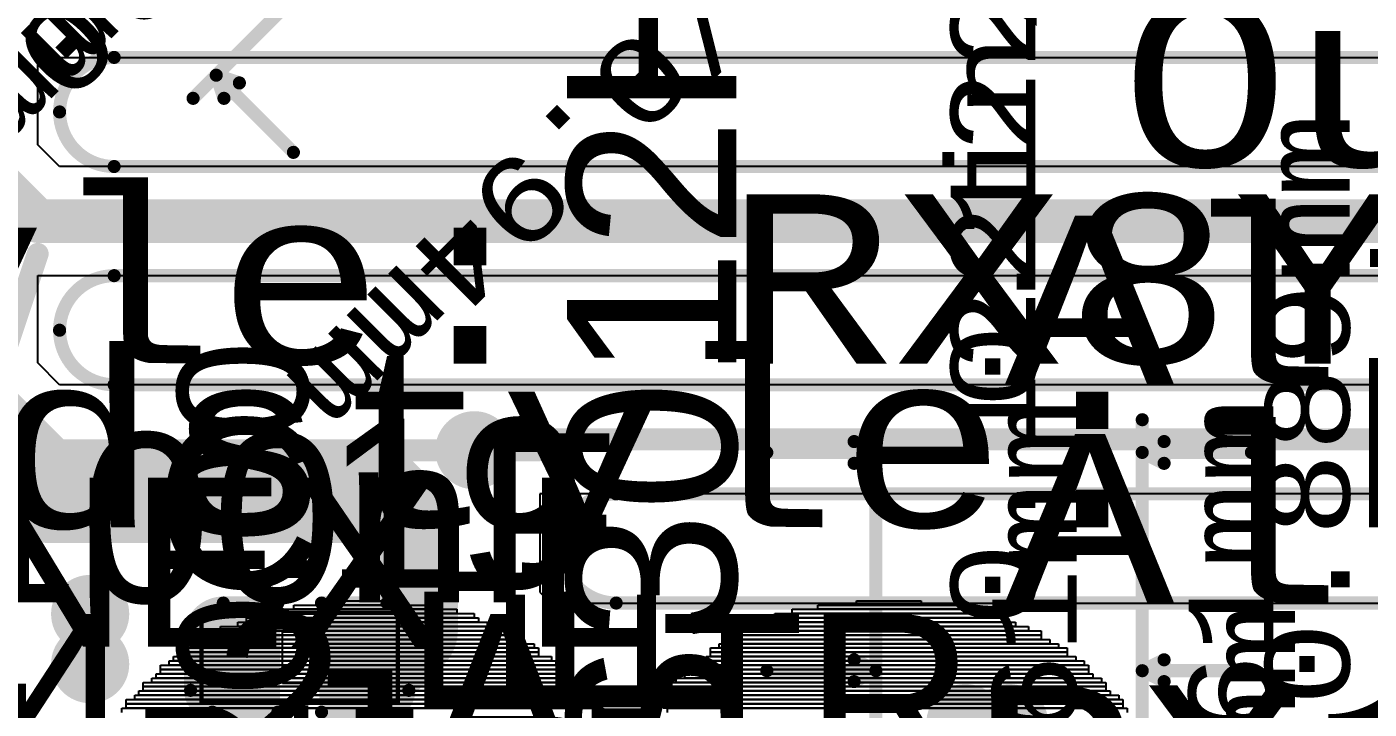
# Model space of a CAD drawing. Header units: inches. Extents: x -2.12 to 4.45, y -3.15 to 1.57.
# Drawn here: x 1.103 to 1.718, y -1.074 to -0.762 of the extents above; entities that cross this region are included whole.
import ezdxf

# ---------------------------------------------------------------- set-up
doc = ezdxf.new("R2010")
doc.units = ezdxf.units.IN
doc.header["$MEASUREMENT"] = 0
for name, color, linetype in [('Bottom', 5, 'Continuous'), ('Bottom Solder', 6, 'Continuous'), ('bPlace', 56, 'Continuous'), ('Document', 56, 'Continuous'), ('Measures', 56, 'Continuous'), ('Route Tool Path', 216, 'Continuous'), ('Top', 1, 'Continuous'), ('Top Glue Points', 56, 'Continuous'), ('Top Overlay', 2, 'Continuous'), ('Top Paste', 8, 'Continuous'), ('Top Solder', 216, 'Continuous'), ('Top Value', 56, 'Continuous'), ('tPlace', 56, 'Continuous'), ('Via Holes', 16, 'Continuous')]:
    doc.layers.add(name, color=color, linetype=linetype)
doc.styles.add('Arial', font='', dxfattribs={"height": 0.2})
doc.styles.add('Courier New', font='', dxfattribs={"height": 0.2})
doc.styles.get('Arial').set_extended_font_data('Arial')
doc.styles.get('Courier New').set_extended_font_data('Courier New')

# ---------------------------------------------------------------- blocks, each defined once
blk = doc.blocks.new('SOD_123_ONS_L_6')
at = {"layer": 'Measures', "style": 'Courier New'}
blk.add_text('0.152in/3.861mm', height=0.03875, dxfattribs=at).set_placement((-0.159, 0.184))
blk = doc.blocks.new('SOD_123_ONS_L_7')
at = {"layer": 'Measures', "style": 'Courier New'}
for s, p in [('0.152in/3.861mm', (-0.159, 0.184)), ('0.02in/0.508mm', (-0.214, 0.084))]:
    blk.add_text(s, height=0.03875, dxfattribs=at).set_placement(p)
blk = doc.blocks.new('SMD3225_3_2X2_5X0_7_MTC_L_43')
at = {"layer": 'Measures', "const_width": 0.006}
for points in [[(0.351, 0.065), (0.351, 0.115)], [(0.356, 0.075), (0.346, 0.075)], [(0.351, 0.065), (0.346, 0.075)], [(0.351, 0.065), (0.356, 0.075)], [(0.351, 0.065), (0.051, 0.065)], [(0.366, 0.065), (0.351, 0.065)]]:
    blk.add_lwpolyline(points, dxfattribs=at)
at = {"layer": 'Measures', "const_width": 0.003}
for points in [[(0.3495, 0.115, 1), (0.3525, 0.115, 1)], [(0.3445, 0.075, 1), (0.3475, 0.075, 1)], [(0.3445, 0.075, 1), (0.3475, 0.075, 1)], [(0.3545, 0.075, 1), (0.3575, 0.075, 1)], [(0.3545, 0.075, 1), (0.3575, 0.075, 1)], [(0.3495, 0.065, 1), (0.3525, 0.065, 1)], [(0.3495, 0.065, 1), (0.3525, 0.065, 1)], [(0.3495, 0.065, 1), (0.3525, 0.065, 1)], [(0.3495, 0.065, 1), (0.3525, 0.065, 1)], [(0.3495, 0.065, 1), (0.3525, 0.065, 1)], [(0.3645, 0.065, 1), (0.3675, 0.065, 1)]]:
    blk.add_lwpolyline(points, format="xyb", close=True, dxfattribs=at)
at = {"layer": 'Measures', "style": 'Courier New'}
for s, height, p in [('0.037in/0.94mm', 0.03875, (-0.115, 0.185)), ('0in/0mm', 0.03875, (0.171, -0.012)), ('0.13in/3.302mm', 0.03875, (0.371, -0.012)), ('Inner Pad Padstyle: RX47Y-4D0T', 0.0775, (-0.666, -0.315)), ('Outer Pad Padstyle: RX47Y59D0T', 0.0775, (-0.659, -0.415)), ('Alternate 1 Padstyle: OX60Y90D30P', 0.0775, (-0.712, -0.515)), ('Alternate 2 Padstyle: OX90Y60D30P', 0.0775, (-0.712, -0.615))]:
    blk.add_text(s, height=height, dxfattribs=at).set_placement(p)
blk = doc.blocks.new('CONN_QTH_030_02_L_D_A_K_FR_S00_72')
at = {"layer": 'Measures', "style": 'Courier New'}
for s, p in [('Default Padstyle: RX8Y72D0T', (-0.576, -0.832)), ('Mounting Hole Padstyle: EX60Y60D40P', (-0.757, -0.907)), ('1st Center Padstyle: RX185Y25D0T', (-0.697, -1.057))]:
    blk.add_text(s, height=0.0775, dxfattribs=at).set_placement(p)
blk = doc.blocks.new('IND_VLS3012HBX_3R3M_TDK_L_94')
at = {"layer": 'Measures', "const_width": 0.006}
for points in [[(0.124, 0.111), (0.124, 0.061)], [(0.224, 0.111), (0.224, 0.061)], [(0.119, 0.071), (0.129, 0.071)], [(0.119, 0.071), (0.124, 0.061)], [(0.129, 0.071), (0.124, 0.061)], [(0.219, 0.071), (0.229, 0.071)], [(0.219, 0.071), (0.224, 0.061)], [(0.229, 0.071), (0.224, 0.061)], [(0.074, 0.061), (0.124, 0.061)], [(0.124, 0.061), (0.224, 0.061)], [(0.224, 0.061), (0.239, 0.061)], [(0.074, -0.061), (0.124, -0.061)], [(0.124, -0.061), (0.119, -0.071)], [(0.124, -0.061), (0.224, -0.061)], [(0.124, -0.061), (0.129, -0.071)], [(0.124, -0.061), (0.124, -0.111)], [(0.224, -0.061), (0.219, -0.071)], [(0.224, -0.061), (0.229, -0.071)], [(0.224, -0.061), (0.224, -0.111)], [(0.224, -0.061), (0.239, -0.061)], [(0.119, -0.071), (0.129, -0.071)], [(0.219, -0.071), (0.229, -0.071)]]:
    blk.add_lwpolyline(points, dxfattribs=at)
at = {"layer": 'Measures', "const_width": 0.003}
for points in [[(0.1225, 0.111, 1), (0.1255, 0.111, 1)], [(0.2225, 0.111, 1), (0.2255, 0.111, 1)], [(0.1175, 0.071, 1), (0.1205, 0.071, 1)], [(0.1175, 0.071, 1), (0.1205, 0.071, 1)], [(0.1275, 0.071, 1), (0.1305, 0.071, 1)], [(0.1275, 0.071, 1), (0.1305, 0.071, 1)], [(0.2175, 0.071, 1), (0.2205, 0.071, 1)], [(0.2175, 0.071, 1), (0.2205, 0.071, 1)], [(0.2275, 0.071, 1), (0.2305, 0.071, 1)], [(0.2275, 0.071, 1), (0.2305, 0.071, 1)], [(0.1225, 0.061, 1), (0.1255, 0.061, 1)], [(0.1225, 0.061, 1), (0.1255, 0.061, 1)], [(0.1225, 0.061, 1), (0.1255, 0.061, 1)], [(0.1225, 0.061, 1), (0.1255, 0.061, 1)], [(0.1225, 0.061, 1), (0.1255, 0.061, 1)], [(0.2225, 0.061, 1), (0.2255, 0.061, 1)], [(0.2225, 0.061, 1), (0.2255, 0.061, 1)], [(0.2225, 0.061, 1), (0.2255, 0.061, 1)], [(0.2225, 0.061, 1), (0.2255, 0.061, 1)], [(0.2225, 0.061, 1), (0.2255, 0.061, 1)], [(0.2375, 0.061, 1), (0.2405, 0.061, 1)], [(0.1225, -0.061, 1), (0.1255, -0.061, 1)], [(0.1225, -0.061, 1), (0.1255, -0.061, 1)], [(0.1225, -0.061, 1), (0.1255, -0.061, 1)], [(0.1225, -0.061, 1), (0.1255, -0.061, 1)], [(0.1225, -0.061, 1), (0.1255, -0.061, 1)], [(0.2225, -0.061, 1), (0.2255, -0.061, 1)], [(0.2225, -0.061, 1), (0.2255, -0.061, 1)], [(0.2225, -0.061, 1), (0.2255, -0.061, 1)], [(0.2225, -0.061, 1), (0.2255, -0.061, 1)], [(0.2225, -0.061, 1), (0.2255, -0.061, 1)], [(0.2375, -0.061, 1), (0.2405, -0.061, 1)], [(0.1175, -0.071, 1), (0.1205, -0.071, 1)], [(0.1175, -0.071, 1), (0.1205, -0.071, 1)], [(0.1275, -0.071, 1), (0.1305, -0.071, 1)], [(0.1275, -0.071, 1), (0.1305, -0.071, 1)], [(0.2175, -0.071, 1), (0.2205, -0.071, 1)], [(0.2175, -0.071, 1), (0.2205, -0.071, 1)], [(0.2275, -0.071, 1), (0.2305, -0.071, 1)], [(0.2275, -0.071, 1), (0.2305, -0.071, 1)], [(0.1225, -0.111, 1), (0.1255, -0.111, 1)], [(0.2225, -0.111, 1), (0.2255, -0.111, 1)]]:
    blk.add_lwpolyline(points, format="xyb", close=True, dxfattribs=at)
at = {"layer": 'Measures', "style": 'Courier New'}
for s, p in [('0.122in/3.099mm', (0.144, -0.012)), ('0.122in/3.099mm', (0.244, -0.012)), ('0.035in/0.889mm', (-0.203, -0.156))]:
    blk.add_text(s, height=0.03875, dxfattribs=at).set_placement(p)
blk = doc.blocks.new('C0603_98')
at = {"layer": 'Top'}
for points in [[(-0.043, 0.0197), (-0.013, 0.0197), (-0.013, -0.0197), (-0.043, -0.0197)], [(0.013, 0.0197), (0.043, 0.0197), (0.043, -0.0197), (0.013, -0.0197)]]:
    blk.add_hatch(color=1, dxfattribs=at).paths.add_polyline_path(points)
at = {"layer": 'Top Paste'}
for points in [[(-0.043, 0.0197), (-0.013, 0.0197), (-0.013, -0.0197), (-0.043, -0.0197)], [(0.013, 0.0197), (0.043, 0.0197), (0.043, -0.0197), (0.013, -0.0197)]]:
    blk.add_hatch(color=8, dxfattribs=at).paths.add_polyline_path(points)
at = {"layer": 'Top Solder'}
for points in [[(-0.047, 0.0237), (-0.009, 0.0237), (-0.009, -0.0237), (-0.047, -0.0237)], [(0.009, 0.0237), (0.047, 0.0237), (0.047, -0.0237), (0.009, -0.0237)]]:
    blk.add_hatch(color=216, dxfattribs=at).paths.add_polyline_path(points)
at = {"layer": 'Top', "const_width": 0.002}
for points in [[(-0.04496, 0.02056), (-0.04496, -0.02056)], [(0.04496, 0.02056), (-0.04496, 0.02056)], [(0.04496, 0.02056), (0.04496, -0.02056)], [(0.04496, -0.02056), (-0.04496, -0.02056)]]:
    blk.add_lwpolyline(points, dxfattribs=at)
at = {"layer": 'Top', "const_width": 0.001}
for points in [[(-0.04546, 0.02056, 1), (-0.04446, 0.02056, 1)], [(-0.04546, 0.02056, 1), (-0.04446, 0.02056, 1)], [(0.04446, 0.02056, 1), (0.04546, 0.02056, 1)], [(0.04446, 0.02056, 1), (0.04546, 0.02056, 1)], [(-0.04546, -0.02056, 1), (-0.04446, -0.02056, 1)], [(-0.04546, -0.02056, 1), (-0.04446, -0.02056, 1)], [(0.04446, -0.02056, 1), (0.04546, -0.02056, 1)], [(0.04446, -0.02056, 1), (0.04546, -0.02056, 1)]]:
    blk.add_lwpolyline(points, format="xyb", close=True, dxfattribs=at)
at = {"layer": 'Top Glue Points'}
for p, q in [((-0.00787, -0.01181), (-0.00787, 0.01181)), ((-0.00787, 0.01181), (0.00787, 0.01181)), ((0.00787, 0.01181), (0.00787, -0.01181)), ((0.00787, -0.01181), (-0.00787, -0.01181))]:
    blk.add_line(p, q, dxfattribs=at)
at = {"layer": 'tPlace', "const_width": 0.006}
for points in [[(-0.05, 0.015, -0.414214), (-0.04, 0.025)], [(0.04, 0.025, -0.414214), (0.05, 0.015)], [(-0.04, -0.025, -0.414214), (-0.05, -0.015)], [(0.05, -0.01, -0.414214), (0.035, -0.025)]]:
    blk.add_lwpolyline(points, format="xyb", dxfattribs=at)
for points in [[(-0.01, 0.025), (-0.04, 0.025)], [(0.04, 0.025), (0.01, 0.025)], [(-0.05, 0.015), (-0.05, -0.015)], [(0.05, 0.015), (0.05, -0.01)], [(-0.01, -0.025), (-0.04, -0.025)], [(0.035, -0.025), (0.01, -0.025)]]:
    blk.add_lwpolyline(points, dxfattribs=at)
at = {"layer": 'tPlace', "const_width": 0.003}
for points in [[(-0.0415, 0.025, 1), (-0.0385, 0.025, 1)], [(-0.0415, 0.025, 1), (-0.0385, 0.025, 1)], [(-0.0115, 0.025, 1), (-0.0085, 0.025, 1)], [(0.0085, 0.025, 1), (0.0115, 0.025, 1)], [(0.0385, 0.025, 1), (0.0415, 0.025, 1)], [(0.0385, 0.025, 1), (0.0415, 0.025, 1)], [(-0.0515, 0.015, 1), (-0.0485, 0.015, 1)], [(-0.0515, 0.015, 1), (-0.0485, 0.015, 1)], [(0.0485, 0.015, 1), (0.0515, 0.015, 1)], [(0.0485, 0.015, 1), (0.0515, 0.015, 1)], [(-0.0515, -0.015, 1), (-0.0485, -0.015, 1)], [(-0.0515, -0.015, 1), (-0.0485, -0.015, 1)], [(0.0485, -0.01, 1), (0.0515, -0.01, 1)], [(0.0485, -0.01, 1), (0.0515, -0.01, 1)], [(-0.0415, -0.025, 1), (-0.0385, -0.025, 1)], [(-0.0415, -0.025, 1), (-0.0385, -0.025, 1)], [(-0.0115, -0.025, 1), (-0.0085, -0.025, 1)], [(0.0085, -0.025, 1), (0.0115, -0.025, 1)], [(0.0335, -0.025, 1), (0.0365, -0.025, 1)], [(0.0335, -0.025, 1), (0.0365, -0.025, 1)]]:
    blk.add_lwpolyline(points, format="xyb", close=True, dxfattribs=at)
blk = doc.blocks.new('SMD3225_3_2X2_5X0_7_MTC_L_110')
at = {"layer": 'Measures', "style": 'Courier New'}
for s, p in [('Outer Pad Padstyle: RX47Y59D0T', (-0.659, -0.415)), ('Alternate 1 Padstyle: OX60Y90D30P', (-0.712, -0.515)), ('Alternate 2 Padstyle: OX90Y60D30P', (-0.712, -0.615))]:
    blk.add_text(s, height=0.0775, dxfattribs=at).set_placement(p)

msp = doc.modelspace()

# ---------------------------------------------------------------- hatches: boundary and pattern name
at = {"layer": 'Bottom'}
h = msp.add_hatch(color=5, dxfattribs=at)
edge = h.paths.add_edge_path()
edge.add_arc((1.3078, -0.95561), 0.013905, 0, 360)
h = msp.add_hatch(color=5, dxfattribs=at)
edge = h.paths.add_edge_path()
edge.add_arc((1.1318, -1.03061), 0.013905, 0, 360)
h = msp.add_hatch(color=5, dxfattribs=at)
edge = h.paths.add_edge_path()
edge.add_arc((1.1318, -1.05361), 0.013905, 0, 360)
h = msp.add_hatch(color=5, dxfattribs=at)
edge = h.paths.add_edge_path()
edge.add_arc((1.5328, -1.08061), 0.013905, 0, 360)
h = msp.add_hatch(color=5, dxfattribs=at)
edge = h.paths.add_edge_path()
edge.add_arc((1.5528, -1.08061), 0.013905, 0, 360)
at = {"layer": 'Bottom Solder'}
h = msp.add_hatch(color=6, dxfattribs=at)
edge = h.paths.add_edge_path()
edge.add_arc((1.3078, -0.95561), 0.017905, 0, 360)
h = msp.add_hatch(color=6, dxfattribs=at)
edge = h.paths.add_edge_path()
edge.add_arc((1.1318, -1.03061), 0.017905, 0, 360)
h = msp.add_hatch(color=6, dxfattribs=at)
edge = h.paths.add_edge_path()
edge.add_arc((1.1318, -1.05361), 0.017905, 0, 360)
h = msp.add_hatch(color=6, dxfattribs=at)
edge = h.paths.add_edge_path()
edge.add_arc((1.5328, -1.08061), 0.017905, 0, 360)
h = msp.add_hatch(color=6, dxfattribs=at)
edge = h.paths.add_edge_path()
edge.add_arc((1.5528, -1.08061), 0.017905, 0, 360)
at = {"layer": 'Top'}
h = msp.add_hatch(color=1, dxfattribs=at)
edge = h.paths.add_edge_path()
edge.add_arc((1.3078, -0.95561), 0.013905, 0, 360)
h = msp.add_hatch(color=1, dxfattribs=at)
edge = h.paths.add_edge_path()
edge.add_arc((1.1318, -1.03061), 0.013905, 0, 360)
h = msp.add_hatch(color=1, dxfattribs=at)
edge = h.paths.add_edge_path()
edge.add_arc((1.1318, -1.05361), 0.013905, 0, 360)
h = msp.add_hatch(color=1, dxfattribs=at)
edge = h.paths.add_edge_path()
edge.add_arc((1.5328, -1.08061), 0.013905, 0, 360)
h = msp.add_hatch(color=1, dxfattribs=at)
edge = h.paths.add_edge_path()
edge.add_arc((1.5528, -1.08061), 0.013905, 0, 360)
at = {"layer": 'Top Solder'}
h = msp.add_hatch(color=216, dxfattribs=at)
edge = h.paths.add_edge_path()
edge.add_arc((1.3078, -0.95561), 0.017905, 0, 360)
h = msp.add_hatch(color=216, dxfattribs=at)
edge = h.paths.add_edge_path()
edge.add_arc((1.1318, -1.03061), 0.017905, 0, 360)
h = msp.add_hatch(color=216, dxfattribs=at)
edge = h.paths.add_edge_path()
edge.add_arc((1.1318, -1.05361), 0.017905, 0, 360)
h = msp.add_hatch(color=216, dxfattribs=at)
edge = h.paths.add_edge_path()
edge.add_arc((1.5328, -1.08061), 0.017905, 0, 360)
h = msp.add_hatch(color=216, dxfattribs=at)
edge = h.paths.add_edge_path()
edge.add_arc((1.5528, -1.08061), 0.017905, 0, 360)
at = {"layer": 'Via Holes'}
h = msp.add_hatch(color=7, dxfattribs=at)
edge = h.paths.add_edge_path()
edge.add_arc((1.3078, -0.95561), 0.005905, 0, 360)
h = msp.add_hatch(color=7, dxfattribs=at)
edge = h.paths.add_edge_path()
edge.add_arc((1.1318, -1.03061), 0.005905, 0, 360)
h = msp.add_hatch(color=7, dxfattribs=at)
edge = h.paths.add_edge_path()
edge.add_arc((1.1318, -1.05361), 0.005905, 0, 360)

# ---------------------------------------------------------------- linework, layer by layer
at = {"layer": 'Bottom', "const_width": 0.01}
for points in [[(1.0578, -1.00061), (1.1028, -0.95561)], [(1.1028, -0.95561), (1.3078, -0.95561)]]:
    msp.add_lwpolyline(points, dxfattribs=at)
at = {"layer": 'Bottom', "const_width": 0.005}
for points in [[(1.1003, -0.95561, 1), (1.1053, -0.95561, 1)], [(1.1003, -0.95561, 1), (1.1053, -0.95561, 1)], [(1.3053, -0.95561, 1), (1.3103, -0.95561, 1)]]:
    msp.add_lwpolyline(points, format="xyb", close=True, dxfattribs=at)
at = {"layer": 'bPlace'}
for p, q in [((1.22504, -1.02848), (1.22504, -1.02652)), ((1.22504, -1.02652), (1.28804, -1.02652)), ((1.2467, -1.02652), (1.2467, -1.02455)), ((1.2467, -1.02455), (1.26638, -1.02455)), ((1.26638, -1.02652), (1.2467, -1.02652)), ((1.26638, -1.02455), (1.26638, -1.02652)), ((1.28804, -1.02652), (1.28804, -1.02848)), ((1.4652, -1.02848), (1.4652, -1.02652)), ((1.4652, -1.02652), (1.53016, -1.02652)), ((1.48292, -1.02652), (1.48292, -1.02455)), ((1.48292, -1.02455), (1.51245, -1.02455)), ((1.51245, -1.02652), (1.48292, -1.02652)), ((1.51245, -1.02455), (1.51245, -1.02652)), ((1.53016, -1.02652), (1.53016, -1.02848)), ((1.20339, -1.03439), (1.20339, -1.03242)), ((1.20339, -1.03242), (1.30969, -1.03242)), ((1.20536, -1.03242), (1.20536, -1.03045)), ((1.20536, -1.03045), (1.30772, -1.03045)), ((1.30772, -1.03242), (1.20536, -1.03242)), ((1.21126, -1.03045), (1.21126, -1.02848)), ((1.21126, -1.02848), (1.29985, -1.02848)), ((1.29985, -1.03045), (1.21126, -1.03045)), ((1.28804, -1.02848), (1.22504, -1.02848)), ((1.29985, -1.02848), (1.29985, -1.03045)), ((1.30772, -1.03045), (1.30772, -1.03242)), ((1.30969, -1.03242), (1.30969, -1.03439)), ((1.44552, -1.03242), (1.44552, -1.03045)), ((1.44552, -1.03045), (1.54985, -1.03045)), ((1.54985, -1.03242), (1.44552, -1.03242)), ((1.44552, -1.03439), (1.44552, -1.03242)), ((1.44552, -1.03242), (1.54985, -1.03242)), ((1.45339, -1.03045), (1.45339, -1.02848)), ((1.45339, -1.02848), (1.54197, -1.02848)), ((1.54197, -1.03045), (1.45339, -1.03045)), ((1.53016, -1.02848), (1.4652, -1.02848)), ((1.54197, -1.02848), (1.54197, -1.03045)), ((1.54985, -1.03045), (1.54985, -1.03242)), ((1.54985, -1.03242), (1.54985, -1.03439)), ((1.18764, -1.04029), (1.18764, -1.03833)), ((1.18764, -1.03833), (1.32544, -1.03833)), ((1.19158, -1.03833), (1.19158, -1.03636)), ((1.19158, -1.03636), (1.3215, -1.03636)), ((1.3215, -1.03833), (1.19158, -1.03833)), ((1.19945, -1.03636), (1.19945, -1.03439)), ((1.19945, -1.03439), (1.31363, -1.03439)), ((1.31363, -1.03636), (1.19945, -1.03636)), ((1.30969, -1.03439), (1.20339, -1.03439)), ((1.31363, -1.03439), (1.31363, -1.03636)), ((1.3215, -1.03636), (1.3215, -1.03833)), ((1.32544, -1.03833), (1.32544, -1.04029)), ((1.42977, -1.04029), (1.42977, -1.03833)), ((1.42977, -1.03833), (1.56756, -1.03833)), ((1.43371, -1.03833), (1.43371, -1.03636)), ((1.43371, -1.03636), (1.56166, -1.03636)), ((1.56166, -1.03833), (1.43371, -1.03833)), ((1.43961, -1.03636), (1.43961, -1.03439)), ((1.43961, -1.03439), (1.55575, -1.03439)), ((1.55575, -1.03636), (1.43961, -1.03636)), ((1.54985, -1.03439), (1.44552, -1.03439)), ((1.55575, -1.03439), (1.55575, -1.03636)), ((1.56166, -1.03636), (1.56166, -1.03833)), ((1.56756, -1.03833), (1.56756, -1.04029)), ((1.1778, -1.0462), (1.1778, -1.04423)), ((1.1778, -1.04423), (1.33528, -1.04423)), ((1.18371, -1.04423), (1.18371, -1.04226)), ((1.18371, -1.04226), (1.32937, -1.04226)), ((1.32937, -1.04423), (1.18371, -1.04423)), ((1.18567, -1.04226), (1.18567, -1.04029)), ((1.18567, -1.04029), (1.32741, -1.04029)), ((1.32741, -1.04226), (1.18567, -1.04226)), ((1.32544, -1.04029), (1.18764, -1.04029)), ((1.32741, -1.04029), (1.32741, -1.04226)), ((1.32937, -1.04226), (1.32937, -1.04423)), ((1.33528, -1.04423), (1.33528, -1.0462)), ((1.41993, -1.0462), (1.41993, -1.04423)), ((1.41993, -1.04423), (1.57544, -1.04423)), ((1.42386, -1.04423), (1.42386, -1.04226)), ((1.42386, -1.04226), (1.5715, -1.04226)), ((1.5715, -1.04423), (1.42386, -1.04423)), ((1.4278, -1.04226), (1.4278, -1.04029)), ((1.4278, -1.04029), (1.56756, -1.04029)), ((1.56756, -1.04226), (1.4278, -1.04226)), ((1.56756, -1.04029), (1.42977, -1.04029)), ((1.56756, -1.04029), (1.56756, -1.04226)), ((1.5715, -1.04226), (1.5715, -1.04423)), ((1.57544, -1.04423), (1.57544, -1.0462)), ((1.16993, -1.05211), (1.16993, -1.05014)), ((1.16993, -1.05014), (1.34315, -1.05014)), ((1.17583, -1.04817), (1.17583, -1.0462)), ((1.17583, -1.0462), (1.33725, -1.0462)), ((1.33725, -1.04817), (1.17583, -1.04817)), ((1.17583, -1.05014), (1.17583, -1.04817)), ((1.17583, -1.04817), (1.33725, -1.04817)), ((1.33725, -1.05014), (1.17583, -1.05014)), ((1.33528, -1.0462), (1.1778, -1.0462)), ((1.33725, -1.0462), (1.33725, -1.04817)), ((1.33725, -1.04817), (1.33725, -1.05014)), ((1.34315, -1.05014), (1.34315, -1.05211)), ((1.41402, -1.05211), (1.41402, -1.05014)), ((1.41402, -1.05014), (1.58331, -1.05014)), ((1.41599, -1.04817), (1.41599, -1.0462)), ((1.41599, -1.0462), (1.57937, -1.0462)), ((1.57937, -1.04817), (1.41599, -1.04817)), ((1.41599, -1.05014), (1.41599, -1.04817)), ((1.41599, -1.04817), (1.57937, -1.04817)), ((1.57937, -1.05014), (1.41599, -1.05014)), ((1.57544, -1.0462), (1.41993, -1.0462)), ((1.57937, -1.0462), (1.57937, -1.04817)), ((1.57937, -1.04817), (1.57937, -1.05014)), ((1.58331, -1.05014), (1.58331, -1.05211)), ((1.16402, -1.05604), (1.16402, -1.05407)), ((1.16402, -1.05407), (1.34709, -1.05407)), ((1.34709, -1.05604), (1.16402, -1.05604)), ((1.16402, -1.05801), (1.16402, -1.05604)), ((1.16402, -1.05604), (1.34709, -1.05604)), ((1.16796, -1.05407), (1.16796, -1.05211)), ((1.16796, -1.05211), (1.34512, -1.05211)), ((1.34512, -1.05407), (1.16796, -1.05407)), ((1.34315, -1.05211), (1.16993, -1.05211)), ((1.34512, -1.05211), (1.34512, -1.05407)), ((1.34709, -1.05407), (1.34709, -1.05604)), ((1.34709, -1.05604), (1.34709, -1.05801)), ((1.40615, -1.05604), (1.40615, -1.05407)), ((1.40615, -1.05407), (1.58922, -1.05407)), ((1.58922, -1.05604), (1.40615, -1.05604)), ((1.40615, -1.05801), (1.40615, -1.05604)), ((1.40615, -1.05604), (1.58922, -1.05604)), ((1.40812, -1.05407), (1.40812, -1.05211)), ((1.40812, -1.05211), (1.58725, -1.05211)), ((1.58725, -1.05407), (1.40812, -1.05407)), ((1.58331, -1.05211), (1.41402, -1.05211)), ((1.58725, -1.05211), (1.58725, -1.05407)), ((1.58922, -1.05407), (1.58922, -1.05604)), ((1.58922, -1.05604), (1.58922, -1.05801)), ((1.15615, -1.06392), (1.15615, -1.06195)), ((1.15615, -1.06195), (1.35497, -1.06195)), ((1.16008, -1.06195), (1.16008, -1.05998)), ((1.16008, -1.05998), (1.353, -1.05998)), ((1.353, -1.06195), (1.16008, -1.06195)), ((1.16205, -1.05998), (1.16205, -1.05801)), ((1.16205, -1.05801), (1.35103, -1.05801)), ((1.35103, -1.05998), (1.16205, -1.05998)), ((1.34709, -1.05801), (1.16402, -1.05801)), ((1.35103, -1.05801), (1.35103, -1.05998)), ((1.353, -1.05998), (1.353, -1.06195)), ((1.35497, -1.06195), (1.35497, -1.06392)), ((1.39827, -1.06392), (1.39827, -1.06195)), ((1.39827, -1.06195), (1.59709, -1.06195)), ((1.40024, -1.06195), (1.40024, -1.05998)), ((1.40024, -1.05998), (1.59512, -1.05998)), ((1.59512, -1.06195), (1.40024, -1.06195)), ((1.40418, -1.05998), (1.40418, -1.05801)), ((1.40418, -1.05801), (1.59119, -1.05801)), ((1.59119, -1.05998), (1.40418, -1.05998)), ((1.58922, -1.05801), (1.40615, -1.05801)), ((1.59119, -1.05801), (1.59119, -1.05998)), ((1.59512, -1.05998), (1.59512, -1.06195)), ((1.59709, -1.06195), (1.59709, -1.06392)), ((1.14827, -1.07179), (1.14827, -1.06982)), ((1.14827, -1.06982), (1.36284, -1.06982)), ((1.15221, -1.06982), (1.15221, -1.06785)), ((1.15221, -1.06785), (1.36087, -1.06785)), ((1.36087, -1.06982), (1.15221, -1.06982)), ((1.15418, -1.06785), (1.15418, -1.06589)), ((1.15418, -1.06589), (1.3589, -1.06589)), ((1.3589, -1.06785), (1.15418, -1.06785)), ((1.35497, -1.06392), (1.15615, -1.06392)), ((1.15615, -1.06589), (1.15615, -1.06392)), ((1.15615, -1.06392), (1.35497, -1.06392)), ((1.35497, -1.06589), (1.15615, -1.06589)), ((1.35497, -1.06392), (1.35497, -1.06589)), ((1.3589, -1.06589), (1.3589, -1.06785)), ((1.36087, -1.06785), (1.36087, -1.06982)), ((1.36284, -1.06982), (1.36284, -1.07179)), ((1.39434, -1.06982), (1.39434, -1.06785)), ((1.39434, -1.06785), (1.603, -1.06785)), ((1.603, -1.06982), (1.39434, -1.06982)), ((1.39434, -1.07179), (1.39434, -1.06982)), ((1.39434, -1.06982), (1.60497, -1.06982)), ((1.59709, -1.06392), (1.39827, -1.06392)), ((1.39827, -1.06589), (1.39827, -1.06392)), ((1.39827, -1.06392), (1.59709, -1.06392)), ((1.59709, -1.06589), (1.39827, -1.06589)), ((1.39827, -1.06785), (1.39827, -1.06589)), ((1.39827, -1.06589), (1.59906, -1.06589)), ((1.59906, -1.06785), (1.39827, -1.06785)), ((1.59709, -1.06392), (1.59709, -1.06589)), ((1.59906, -1.06589), (1.59906, -1.06785)), ((1.603, -1.06785), (1.603, -1.06982)), ((1.60497, -1.06982), (1.60497, -1.07179)), ((1.1463, -1.07573), (1.1463, -1.07376)), ((1.1463, -1.07376), (1.36678, -1.07376)), ((1.36284, -1.07179), (1.14827, -1.07179)), ((1.14827, -1.07376), (1.14827, -1.07179)), ((1.14827, -1.07179), (1.36284, -1.07179)), ((1.36284, -1.07376), (1.14827, -1.07376)), ((1.36284, -1.07179), (1.36284, -1.07376)), ((1.36678, -1.07376), (1.36678, -1.07573)), ((1.60497, -1.07179), (1.39434, -1.07179)), ((1.39434, -1.07376), (1.39434, -1.07179)), ((1.39434, -1.07179), (1.60497, -1.07179)), ((1.60497, -1.07376), (1.39434, -1.07376)), ((1.3963, -1.07573), (1.3963, -1.07376)), ((1.3963, -1.07376), (1.60693, -1.07376)), ((1.60497, -1.07179), (1.60497, -1.07376)), ((1.60693, -1.07376), (1.60693, -1.07573))]:
    msp.add_line(p, q, dxfattribs=at)
at = {"layer": 'Document', "const_width": 0.01}
for points in [[(1.0878, -0.92561), (1.1078, -0.86561)], [(1.0878, -1.04561), (1.1078, -1.10561)]]:
    msp.add_lwpolyline(points, dxfattribs=at)
at = {"layer": 'Document', "const_width": 0.005}
msp.add_lwpolyline([(1.1053, -0.86561, 1), (1.1103, -0.86561, 1)], format="xyb", close=True, dxfattribs=at)
at = {"layer": 'Route Tool Path', "const_width": 0.006}
for points in [[(1.1178, -0.80061, -0.4142136), (1.1428, -0.77561)], [(1.1428, -0.82561, -0.4142136), (1.1178, -0.80061)], [(1.1178, -0.90061, -0.4142136), (1.1428, -0.87561)], [(1.1428, -0.92561, -0.4142136), (1.1178, -0.90061)], [(1.3478, -1.00061, -0.4142136), (1.3728, -0.97561)], [(1.3728, -1.02561, -0.4142136), (1.3478, -1.00061)]]:
    msp.add_lwpolyline(points, format="xyb", dxfattribs=at)
for points in [[(1.1428, -0.77561), (2.1428, -0.77561)], [(1.1428, -0.82561), (2.1428, -0.82561)], [(1.1428, -0.87561), (2.1428, -0.87561)], [(1.1428, -0.92561), (2.1428, -0.92561)], [(1.3728, -0.97561), (2.1428, -0.97561)], [(1.3728, -1.02561), (2.1428, -1.02561)]]:
    msp.add_lwpolyline(points, dxfattribs=at)
at = {"layer": 'Route Tool Path', "const_width": 0.003}
for points in [[(1.1413, -0.77561, 1), (1.1443, -0.77561, 1)], [(1.1413, -0.77561, 1), (1.1443, -0.77561, 1)], [(1.1163, -0.80061, 1), (1.1193, -0.80061, 1)], [(1.1163, -0.80061, 1), (1.1193, -0.80061, 1)], [(1.1413, -0.82561, 1), (1.1443, -0.82561, 1)], [(1.1413, -0.82561, 1), (1.1443, -0.82561, 1)], [(1.1413, -0.87561, 1), (1.1443, -0.87561, 1)], [(1.1413, -0.87561, 1), (1.1443, -0.87561, 1)], [(1.1163, -0.90061, 1), (1.1193, -0.90061, 1)], [(1.1163, -0.90061, 1), (1.1193, -0.90061, 1)], [(1.1413, -0.92561, 1), (1.1443, -0.92561, 1)], [(1.1413, -0.92561, 1), (1.1443, -0.92561, 1)], [(1.3713, -0.97561, 1), (1.3743, -0.97561, 1)], [(1.3713, -0.97561, 1), (1.3743, -0.97561, 1)], [(1.3463, -1.00061, 1), (1.3493, -1.00061, 1)], [(1.3463, -1.00061, 1), (1.3493, -1.00061, 1)], [(1.3713, -1.02561, 1), (1.3743, -1.02561, 1)], [(1.3713, -1.02561, 1), (1.3743, -1.02561, 1)]]:
    msp.add_lwpolyline(points, format="xyb", close=True, dxfattribs=at)
at = {"layer": 'Top'}
for p, q in [((1.1078, -0.77561), (1.1078, -0.77561)), ((1.1078, -0.77561), (2.1678, -0.77561)), ((1.1078, -0.81561), (1.1078, -0.77561)), ((1.1178, -0.82561), (1.1078, -0.81561)), ((2.1778, -0.82561), (1.1178, -0.82561)), ((1.1078, -0.87561), (1.1078, -0.87561)), ((1.1078, -0.87561), (2.1678, -0.87561)), ((1.1078, -0.91561), (1.1078, -0.87561)), ((1.1178, -0.92561), (1.1078, -0.91561)), ((2.1778, -0.92561), (1.1178, -0.92561)), ((1.3378, -0.97561), (1.3378, -0.97561)), ((1.3378, -0.97561), (1.3378, -1.02061)), ((2.1628, -0.97561), (1.3378, -0.97561)), ((1.3378, -1.02061), (1.3428, -1.02561)), ((1.3428, -1.02561), (2.1628, -1.02561))]:
    msp.add_line(p, q, dxfattribs=at)
for points, const_width in [([(1.0028, -0.74561), (1.1078, -0.85061)], 0.02), ([(1.1078, -0.85061), (2.1728, -0.85061)], 0.02), ([(1.0078, -0.87061), (1.1128, -0.97561)], 0.045), ([(1.3378, -0.95561), (1.3428, -0.95061)], 0.01), ([(1.3428, -0.95061), (2.22455, -0.95061)], 0.01), ([(1.1128, -0.97561), (1.2628, -0.97561)], 0.045), ([(1.2628, -0.97561), (1.2778, -0.99061)], 0.045), ([(1.3078, -0.95561), (1.3378, -0.95561)], 0.01), ([(1.0978, -0.99061), (1.1128, -0.97561)], 0.01), ([(1.2778, -1.03801), (1.2778, -0.99061)], 0.045), ([(1.2665, -1.04931), (1.2778, -1.03801)], 0.045), ([(1.2558, -1.05061), (1.2665, -1.04931)], 0.015)]:
    msp.add_lwpolyline(points, dxfattribs=dict(at, const_width=const_width))
for points, const_width in [([(1.1028, -0.85061, 1), (1.1128, -0.85061, 1)], 0.01), ([(1.1028, -0.85061, 1), (1.1128, -0.85061, 1)], 0.01), ([(1.3403, -0.95061, 1), (1.3453, -0.95061, 1)], 0.005), ([(1.3403, -0.95061, 1), (1.3453, -0.95061, 1)], 0.005), ([(1.10155, -0.97561, 1), (1.12405, -0.97561, 1)], 0.0225), ([(1.10155, -0.97561, 1), (1.12405, -0.97561, 1)], 0.0225), ([(1.25155, -0.97561, 1), (1.27405, -0.97561, 1)], 0.0225), ([(1.25155, -0.97561, 1), (1.27405, -0.97561, 1)], 0.0225), ([(1.3053, -0.95561, 1), (1.3103, -0.95561, 1)], 0.005), ([(1.3353, -0.95561, 1), (1.3403, -0.95561, 1)], 0.005), ([(1.3353, -0.95561, 1), (1.3403, -0.95561, 1)], 0.005), ([(1.1103, -0.97561, 1), (1.1153, -0.97561, 1)], 0.005), ([(1.26655, -0.99061, 1), (1.28905, -0.99061, 1)], 0.0225), ([(1.26655, -0.99061, 1), (1.28905, -0.99061, 1)], 0.0225), ([(1.26655, -1.03801, 1), (1.28905, -1.03801, 1)], 0.0225), ([(1.26655, -1.03801, 1), (1.28905, -1.03801, 1)], 0.0225), ([(1.25525, -1.04931, 1), (1.27775, -1.04931, 1)], 0.0225), ([(1.25205, -1.05061, 1), (1.25955, -1.05061, 1)], 0.0075), ([(1.26275, -1.04931, 1), (1.27025, -1.04931, 1)], 0.0075)]:
    msp.add_lwpolyline(points, format="xyb", close=True, dxfattribs=dict(at, const_width=const_width))

# ---------------------------------------------------------------- block references
for name, p, rotation in [('SMD3225_3_2X2_5X0_7_MTC_L_43', (1.3918, -0.48961), 225), ('IND_VLS3012HBX_3R3M_TDK_L_94', (1.5528, -1.18061), 90), ('SOD_123_ONS_L_7', (1.7678, -1.35561), 90), ('SOD_123_ONS_L_6', (1.8578, -1.35561), 90), ('C0603_98', (1.2278, -1.05061), 180)]:
    msp.add_blockref(name, p, dxfattribs=dict(rotation=rotation))
for name, p in [('CONN_QTH_030_02_L_D_A_K_FR_S00_72', (0.6004, -0.08386)), ('SMD3225_3_2X2_5X0_7_MTC_L_110', (2.2628, -0.41061))]:
    msp.add_blockref(name, p)

# ---------------------------------------------------------------- texts
at = {"layer": 'Document', "style": 'Arial'}
msp.add_text('120.00', height=0.06, rotation=90, dxfattribs=at).set_placement((1.231761, -1.161558))
at = {"layer": 'Top Overlay', "style": 'Arial'}
msp.add_text('C19', height=0.0775, dxfattribs=at).set_placement((1.1608, -1.01861))
at = {"layer": 'Top Value', "style": 'Arial'}
for s, p in [('VLS3012HBX-3R3MIND_VLS3012HBX-3R3M_TDK-L', (1.4278, -1.24861)), ('10uF', (1.362469, -1.262879)), ('10uF', (1.422469, -1.262879))]:
    msp.add_text(s, height=0.0775, rotation=90, dxfattribs=at).set_placement(p)
for s, p in [('100nF', (1.066975, -1.025279)), ('2N7002,215TO-236AB_NEX-L', (-0.0902, -1.04561)), ('ADM6-30-01.5-L-4-2-A-TR', (0.25583, -1.108198))]:
    msp.add_text(s, height=0.0775, dxfattribs=at).set_placement(p)

doc.saveas('drawing.dxf')
